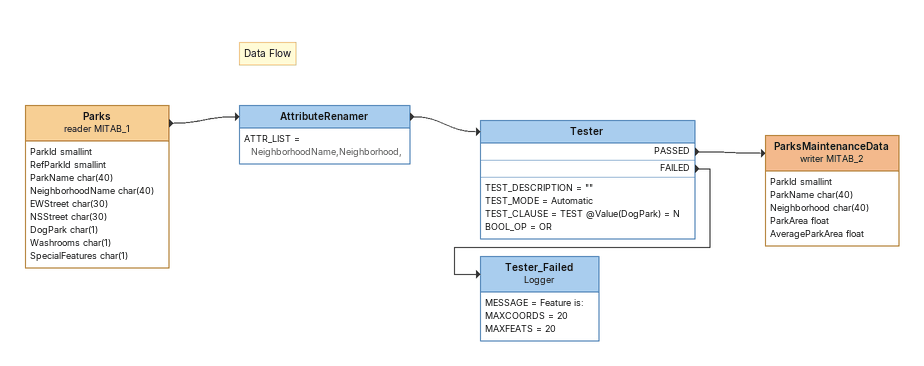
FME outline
Parks (reader MITAB_1)
    attributes: ParkId smallint, RefParkId smallint, ParkName char(40), NeighborhoodName char(40), EWStreet char(30), NSStreet char(30), DogPark char(1), Washrooms char(1), SpecialFeatures char(1)
    -> AttributeRenamer
Note: Data Flow
AttributeRenamer
    ATTR_LIST = NeighborhoodName,Neighborhood,
    -> Tester
Tester
    TEST_DESCRIPTION = ""
    TEST_MODE = Automatic
    TEST_CLAUSE = TEST @Value(DogPark) = N
    BOOL_OP = OR
    PASSED -> ParksMaintenanceData (writer MITAB_2)
    FAILED -> Tester_Failed
ParksMaintenanceData (writer MITAB_2)
    attributes: ParkId smallint, ParkName char(40), Neighborhood char(40), ParkArea float, AverageParkArea float
Tester_Failed: Logger
    MESSAGE = Feature is:
    MAXCOORDS = 20
    MAXFEATS = 20
